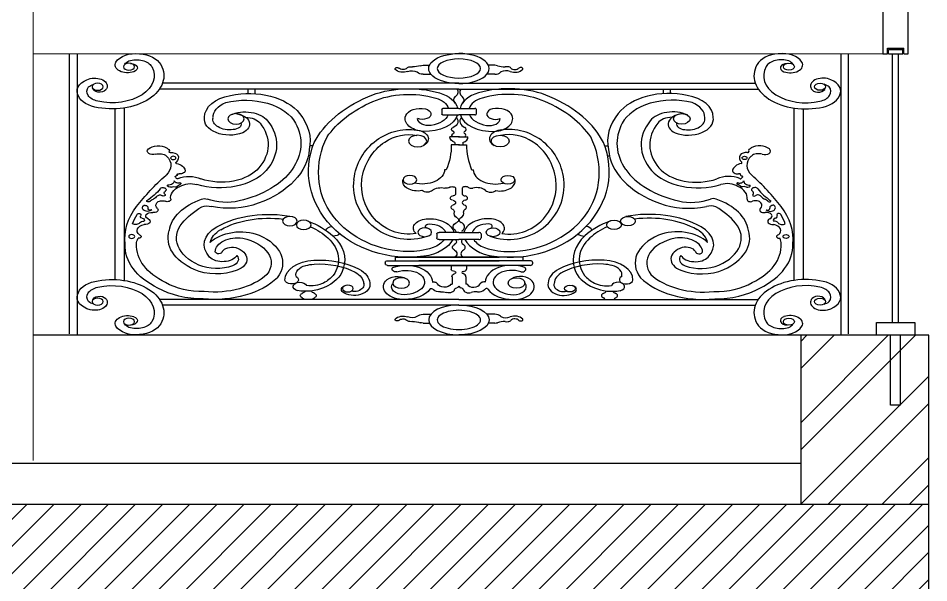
# Model space of a CAD drawing. Extents: x 185 to 567, y -69 to 170.
# Drawn here: x 266.613 to 268.393, y 126.534 to 127.638 of the extents above; entities that cross this region are included whole.
import ezdxf

# ---------------------------------------------------------------- set-up
doc = ezdxf.new("R2010")
doc.units = 0
doc.header["$LTSCALE"] = 0.25
doc.header["$MEASUREMENT"] = 0
doc.linetypes.add('HIDDEN', pattern=[9.525, 6.35, -3.175])
doc.layers.get('0').update_dxf_attribs({"linetype": 'CONTINUOUS'})
for name, color, linetype in [('A-DR', 3, 'CONTINUOUS'), ('A-ELV 2', 21, 'CONTINUOUS'), ('A-FerFroge', 156, 'CONTINUOUS'), ('A-FORGEE', 1, 'CONTINUOUS'), ('A-HAT', 1, 'CONTINUOUS'), ('A-SEC', 11, 'CONTINUOUS'), ('A-SECHAT', 8, 'CONTINUOUS'), ('A-SECLAS', 94, 'CONTINUOUS'), ('A-STRH', 2, 'CONTINUOUS'), ('A-WLSEC', 7, 'CONTINUOUS')]:
    doc.layers.add(name, color=color, linetype=linetype)

# ---------------------------------------------------------------- blocks, each defined once
blk = doc.blocks.new('slid')
at = {"linetype": 'HIDDEN', "lineweight": 0}
blk.add_line((0, -2.15, 0), (0, 0.045, 0), dxfattribs=at)
blk = doc.blocks.new('A$C50FD488D')
for p, q in [((0.209, -0.6483), (0.209, -0.1009)), ((0.2186, -0.0998), (0.2186, -0.6493)), ((1.1814, -0.0998), (1.1814, -0.6493)), ((1.191, -0.6483), (1.191, -0.1009)), ((0.6548, -0.123), (0.6628, -0.123)), ((0.7452, -0.123), (0.7372, -0.123)), ((0.6548, -0.1403), (0.6647, -0.1403)), ((0.7452, -0.1403), (0.7353, -0.1403)), ((0.7, -0.1578), (0.3264, -0.1578)), ((0.7, -0.1578), (1.0736, -0.1578)), ((0.7, -0.1694), (0.3225, -0.1694)), ((0.4338, -0.1694), (0.4338, -0.178)), ((0.4426, -0.1694), (0.4426, -0.1784)), ((0.7, -0.1694), (1.0775, -0.1694)), ((0.9574, -0.1694), (0.9574, -0.1784)), ((0.9662, -0.1694), (0.9662, -0.178)), ((0.2779, -0.2064), (0.2779, -0.5436)), ((1.1221, -0.2064), (1.1221, -0.5436)), ((0.2661, -0.2081), (0.2661, -0.5419)), ((0.6783, -0.2087), (0.6783, -0.2183)), ((0.7, -0.2072), (0.6798, -0.2072)), ((0.7, -0.2072), (0.7202, -0.2072)), ((0.7217, -0.2087), (0.7217, -0.2183)), ((1.1339, -0.2081), (1.1339, -0.5419)), ((0.6798, -0.2197), (0.7, -0.2197)), ((0.7202, -0.2197), (0.7, -0.2197)), ((0.7006, -0.2627), (0.6887, -0.2627)), ((0.6994, -0.2627), (0.7113, -0.2627)), ((0.695, -0.2742), (0.695, -0.2784)), ((0.705, -0.2742), (0.705, -0.2784)), ((0.5161, -0.2804), (0.5121, -0.2804)), ((0.7006, -0.2784), (0.6904, -0.2784)), ((0.6994, -0.2784), (0.7096, -0.2784)), ((0.8839, -0.2804), (0.8879, -0.2804)), ((0.5125, -0.2997), (0.5102, -0.2997)), ((0.8875, -0.2997), (0.8898, -0.2997)), ((0.6839, -0.3272), (0.6818, -0.3272)), ((0.7161, -0.3272), (0.7182, -0.3272)), ((0.6957, -0.3623), (0.6957, -0.3754)), ((0.7043, -0.3623), (0.7043, -0.3754)), ((0.6721, -0.4527), (0.6721, -0.4606)), ((0.7, -0.4498), (0.675, -0.4498)), ((0.7, -0.4498), (0.725, -0.4498)), ((0.7279, -0.4527), (0.7279, -0.4606)), ((0.675, -0.4635), (0.7, -0.4635)), ((0.725, -0.4635), (0.7, -0.4635)), ((0.6196, -0.4984), (0.7, -0.4984)), ((0.6196, -0.4984), (0.6196, -0.5051)), ((0.7, -0.4984), (0.6493, -0.4984)), ((0.7, -0.4984), (0.7507, -0.4984)), ((0.7804, -0.4984), (0.7, -0.4984)), ((0.7804, -0.4984), (0.7804, -0.5051)), ((0.6071, -0.508), (0.6071, -0.5113)), ((0.6101, -0.5051), (0.7, -0.5051)), ((0.6101, -0.5142), (0.7, -0.5142)), ((0.7, -0.5051), (0.6493, -0.5051)), ((0.7, -0.5142), (0.6493, -0.5142)), ((0.6904, -0.5142), (0.6904, -0.5216)), ((0.7, -0.5051), (0.7507, -0.5051)), ((0.7899, -0.5051), (0.7, -0.5051)), ((0.7, -0.5142), (0.7507, -0.5142)), ((0.7899, -0.5142), (0.7, -0.5142)), ((0.7096, -0.5142), (0.7096, -0.5216)), ((0.7929, -0.508), (0.7929, -0.5113)), ((0.6913, -0.5365), (0.6913, -0.5511)), ((0.7087, -0.5365), (0.7087, -0.5511)), ((0.6896, -0.5511), (0.6913, -0.5511)), ((0.7104, -0.5511), (0.7087, -0.5511)), ((0.7, -0.5806), (0.3225, -0.5806)), ((0.7, -0.5806), (1.0775, -0.5806)), ((0.7, -0.5922), (0.3264, -0.5922)), ((0.7, -0.5922), (1.0736, -0.5922)), ((0.6548, -0.6097), (0.6647, -0.6097)), ((0.7452, -0.6097), (0.7353, -0.6097)), ((0.6548, -0.627), (0.6628, -0.627)), ((0.7452, -0.627), (0.7372, -0.627))]:
    blk.add_line(p, q)
at = {"extrusion": (0, 0, -1)}
for centre, major_axis, ratio, start_param, end_param in [((0.2921, -0.1258), (-0.0261, 0), 0.986193, 0.359204, 1.773868), ((0.2934, -0.1324), (-0.0326, 0), 0.986193, 1.693369, 2.794993), ((0.7, -0.1293), (-0.0381, 0), 0.770201, 4.712389, 7.853982), ((0.2921, -0.1258), (0.014, 0), 0.986193, 3.500797, 4.101526), ((0.2934, -0.1324), (0.0205, 0), 0.986193, 4.240292, 5.936586), ((0.7, -0.1293), (-0.0273, 0.0003), 0.684091, 4.704331, 7.845923), ((0.2823, -0.1222), (0.0157, 0), 0.986193, 1.044957, 3.500797), ((0.2858, -0.128), (-0.00887, 0), 0.986193, 1.609909, 4.186549), ((0.2625, -0.1436), (-0.0534, 0), 0.986193, 2.793121, 3.920657), ((0.2625, -0.1436), (-0.0655, 0), 0.986193, 2.793121, 3.920657), ((0.6391, -0.1312), (-0.00547, 0), 0.986193, 0.548305, 1.353902), ((0.64, -0.1359), (0.0103, 0), 0.986193, 4.517077, 4.873859), ((0.6413, -0.1028), (0.0235, 0), 0.986193, 1.128208, 1.558447), ((0.6548, -0.1317), (0.00879, 0), 0.986193, 4.310092, 4.712389), ((0.6222, -0.13), (-0.0028, 0), 0.986193, -0.347364, 2.45784), ((0.6295, -0.1254), (-0.0114, 0), 0.986193, 4.153001, 5.767627), ((0.6295, -0.1254), (-0.00588, 0), 0.986193, 3.689898, 5.767627), ((0.6406, -0.1429), (0.00954, 0), 0.986193, 4.147409, 5.443922), ((0.645, -0.138), (-0.00206, 0.00206), 1, 1.523847, 1.779943), ((0.6548, -0.1317), (0.00879, 0), 0.986193, 1.570796, 2.558971), ((0.2448, -0.173), (0.0261, 0), 0.986193, 2.925853, 4.340517), ((0.241, -0.1635), (0.0157, 0), 0.986193, 4.340517, 6.796357), ((0.2448, -0.173), (0.014, 0), 0.986193, 3.739788, 4.340517), ((0.2447, -0.165), (0.00696, 0), 0.986193, 3.141593, 9.424778), ((0.2516, -0.1742), (0.0205, 0), 0.986193, 1.904728, 3.601022), ((0.247, -0.1668), (0.00887, 0), 0.986193, 0.513172, 3.089812), ((0.4353, -0.2481), (-0.0711, 0), 0.986193, 1.239292, 2.685863), ((0.6371, -0.2594), (0.092, 0), 0.986193, 4.113809, 5.142554), ((0.6844, -0.1751), (-0.0145, 0), 0.986193, 2.72718, 3.810715), ((0.2516, -0.1742), (0.0326, 0), 0.986193, 1.904728, 3.006352), ((0.2625, -0.1436), (-0.0534, 0), 0.986193, 3.920657, 5.048192), ((0.4243, -0.2245), (0.045, 0), 0.986193, 3.136144, 4.437415), ((0.6371, -0.2594), (0.0807, 0), 0.986193, 4.113809, 5.142554), ((0.6588, -0.2128), (-0.04, 0), 0.986193, 2.000961, 2.99964), ((0.2625, -0.1436), (-0.0655, 0), 0.986193, 3.920657, 5.048192), ((0.4308, -0.257), (-0.0667, 0), 0.986193, 1.189802, 2.81634), ((0.683, -0.3257), (-0.1734, 0), 0.986193, 0.307207, 0.972216), ((0.683, -0.3257), (0.1621, 0), 0.986193, 3.544055, 4.113809), ((0.6588, -0.2128), (-0.0287, 0), 0.986193, 2.000961, 2.94312), ((0.7044, -0.1907), (0.0109, 0), 0.986193, 2.526413, 3.810715), ((0.4243, -0.2245), (0.0343, 0), 0.986193, 3.117833, 4.149148), ((0.6513, -0.2258), (-0.0189, 0), 0.986193, 0.23755, 1.917148), ((0.419, -0.2277), (0.0104, 0), 0.986193, 3.141593, 9.424778), ((0.4306, -0.2453), (0.0316, 0), 0.986193, 4.08399, 5.814843), ((0.4148, -0.2381), (-0.0213, 0), 0.986193, 1.766722, 4.073893), ((0.3935, -0.2713), (0.119, 0), 0.986193, -0.478494, 0.140238), ((0.6541, -0.2182), (-0.0107, 0), 0.986193, 1.917148, 5.316293), ((0.6798, -0.2087), (0.00147, 0), 0.986193, 3.141593, 4.712389), ((0.411, -0.2282), (0.0318, 0), 0.986193, 1.02315, 3.250179), ((0.411, -0.2282), (0.0212, 0), 0.986193, 1.359839, 3.277918), ((0.4306, -0.2453), (0.021, 0), 0.986193, -1.540418, -0.468342), ((0.6575, -0.2273), (0.0253, 0), 0.986193, 1.662425, 3.379143), ((0.6618, -0.2272), (0.0138, 0), 0.986193, 1.325993, 3.162944), ((0.6588, -0.2128), (0.04, 0), 0.986193, 0.177072, 1.662425), ((0.6588, -0.2128), (-0.0287, 0), 0.986193, 3.389621, 4.490786), ((0.6798, -0.2183), (0.00147, 0), 0.986193, 1.570796, 3.141593), ((0.6833, -0.2323), (0.0155, 0), 0.986193, -0.501731, 0.918989), ((0.4148, -0.2381), (0.0107, 0), 0.986193, -0.207114, 1.517375), ((0.3646, -0.2783), (0.0949, 0), 0.986193, -0.468342, 0.502042), ((0.3646, -0.2783), (-0.1056, 0), 0.986193, 2.67325, 3.643635), ((0.3738, -0.2759), (-0.1269, 0), 0.986193, 2.81634, 3.559374), ((0.6372, -0.3587), (0, 0.1102), 0.634622, -1.455899, 0.198074), ((0.6441, -0.2665), (-0.0174, 0), 0.986193, 1.67343, 3.999532), ((0.6956, -0.2483), (0.00484, 0), 0.986193, 2.222604, 4.060581), ((0.691, -0.2542), (0.00273, 0), 0.986193, -0.918989, 0.918989), ((0.7013, -0.2633), (-0.0127, 0), 0.986193, -1.050198, 0.054521), ((0.6951, -0.2595), (0.00403, 0), 0.986193, 2.222604, 4.060581), ((0.6364, -0.3304), (0, 0.168), 0.749863, 2.987054, 5.054443), ((0.3143, -0.2907), (-0.0071, 0), 0.986193, 4.239124, 6.908824), ((0.3209, -0.2953), (0.0152, 0), 0.986193, 3.767232, 5.474069), ((0.2998, -0.3171), (0.0457, 0), 0.986193, -0.809116, -0.712984), ((0.5118, -0.2802), (0.1786, 0), 0.986193, -0.010351, 0.269948), ((0.3224, -0.3063), (-0.0107, 0), 0.986193, 1.097531, 2.553849), ((0.3358, -0.2921), (0.00146, 0), 0.986193, 1.387681, 3.665061), ((0.3315, -0.2897), (-0.00351, 0), 0.986193, 2.51217, 3.665061), ((0.3376, -0.3017), (-0.00841, 0), 0.986193, 1.387681, 2.785357), ((0.3821, -0.2825), (0.1293, 0), 0.986193, 0.040903, 1.04538), ((0.3036, -0.3187), (0.0334, 0), 0.986193, -0.587743, 0.619356), ((0.332, -0.3037), (-0.0144, 0), 0.986193, 2.785357, 3.792328), ((0.3445, -0.3136), (0.00147, 0), 0.986193, 1.906583, 3.426498), ((0.3456, -0.3139), (-0.00182, 0.00182), 1, 5.778964, 6.141834), ((0.3386, -0.3303), (0.0165, 0), 0.986193, -1.23501, -0.133651), ((0.3487, -0.3289), (-0.00629, 0), 0.986193, 3.007942, 4.929364), ((0.3985, -0.2966), (0.0669, 0), 0.986193, 0.502042, 2.015089), ((0.4005, -0.2989), (0.0534, 0), 0.986193, 0.481174, 2.075535), ((0.3828, -0.2799), (-0.117, 0), 0.986193, 3.559374, 4.361123), ((0.6534, -0.327), (0.0285, 0), 0.986193, 0.005829, 1.918893), ((0.6936, -0.5929), (-0.4456, 0), 0.986193, 0.456975, 0.619356), ((0.3437, -0.3407), (0.00156, 0), 0.986193, 2.393715, 4.557851), ((0.3389, -0.3451), (-0.00499, 0), 0.986193, 2.393715, 2.865382), ((0.3431, -0.3375), (0.00181, 0), 0.986193, -0.253663, 1.416259), ((0.3451, -0.3434), (-0.00147, 0), 0.986193, 4.095125, 6.006974), ((0.3466, -0.3366), (-0.00175, 0), 0.986193, -0.253663, 2.002078), ((0.36, -0.3641), (0.0243, 0), 0.986193, 4.095125, 5.362212), ((0.6382, -0.3467), (0.00867, 0), 0.986193, 3.141593, 9.424778), ((0.3327, -0.3493), (-0.0083, 0), 0.986193, 3.078791, 4.711877), ((0.3461, -0.3481), (0.00514, 0), 0.986193, 1.224743, 3.000432), ((0.3617, -0.373), (-0.0219, 0), 0.986193, 0.60362, 0.944428), ((0.3483, -0.3542), (-0.00144, 0), 0.986193, 1.218517, 4.325141), ((0.3617, -0.373), (0.0189, 0), 0.986193, 3.923198, 5.156681), ((0.6372, -0.3581), (0, 0.1052), 0.664345, 2.792693, 4.826957), ((0.6481, -0.3501), (-0.0189, 0), 0.986193, 4.424307, 6.467477), ((0.2462, -0.3282), (0.0854, 0), 0.986193, 0.444529, 0.783696), ((0.3269, -0.3661), (-0.00411, 0), 0.986193, 0.444529, 3.917405), ((0.3359, -0.3583), (0.00328, 0), 0.986193, 1.056125, 3.391753), ((0.3629, -0.3816), (-0.0264, 0), 0.986193, -0.122631, 0.984654), ((0.341, -0.3672), (-0.00708, 0), 0.986193, 1.056125, 1.960136), ((0.6777, -0.3759), (0.014, 0), 0.986193, 3.787884, 5.054616), ((0.6841, -0.3565), (-0.0067, 0), 0.986193, 3.987504, 4.964118), ((0.6917, -0.365), (-0.00484, 0), 0.986193, 0.845912, 2.529622), ((0.3066, -0.3735), (0.0138, 0), 0.986193, 0.400155, 0.940269), ((0.3231, -0.3804), (-0.00404, 0), 0.986193, 0.400155, 2.512824), ((0.3279, -0.3769), (0.00194, 0), 0.986193, -0.597423, 2.512824), ((0.3343, -0.3726), (-0.00575, 0), 0.986193, -0.597423, 0.701205), ((0.6599, -0.3629), (-0.00819, 0), 0.986193, 3.762001, 5.60071), ((0.6934, -0.3825), (0.00433, 0), 0.986193, 1.875147, 4.408038), ((0.6904, -0.3729), (-0.00589, 0), 0.986193, 3.583441, 4.408038), ((0.3085, -0.3882), (-0.00191, 0), 0.986193, 3.7565, 6.59316), ((0.3271, -0.4011), (0.0209, 0), 0.986193, 3.756501, 4.081862), ((0.3256, -0.3946), (0.00706, 0), 0.986193, 3.578144, 5.326019), ((0.3323, -0.3853), (0.00445, 0), 0.986193, -0.122631, 2.184426), ((0.4137, -0.4531), (-0.0791, 0), 0.986193, 0.094175, 1.069333), ((0.3793, -0.3901), (0.00656, 0), 0.986193, 4.127294, 5.247131), ((0.4068, -0.3443), (0.0474, 0), 0.986193, 1.219531, 2.105538), ((0.6906, -0.3915), (0.00524, 0), 0.986193, -1.266445, 1.266445), ((0.4242, -0.4623), (0.1454, 0), 0.986193, 3.070847, 3.598568), ((0.3086, -0.4016), (-0.00766, 0), 0.986193, -0.544841, 0.757911), ((0.3031, -0.4013), (-0.00496, 0), 0.986193, 1.545099, 3.312198), ((0.3302, -0.3967), (-0.0121, 0), 0.986193, -0.557759, 0.436551), ((0.4591, -0.4875), (0.1219, 0), 0.986193, 3.626248, 3.961743), ((0.3829, -0.4142), (-0.0164, 0), 0.986193, 1.131987, 1.889406), ((0.4107, -0.3311), (-0.0723, 0), 0.986193, 4.186973, 5.030999), ((0.6963, -0.4005), (-0.00587, 0), 0.986193, -0.780965, 0.780965), ((0.2968, -0.4152), (-0.00258, 0), 0.986193, 0.190764, 3.677531), ((0.3074, -0.4023), (-0.00629, 0), 0.986193, 3.685922, 5.738345), ((0.3122, -0.4176), (0.00705, 0), 0.986193, 2.192956, 4.9735), ((0.3112, -0.4027), (0.00326, 0), 0.986193, 1.079241, 3.312198), ((0.3154, -0.4058), (-0.00536, 0), 0.986193, 2.583833, 4.9735), ((0.46, -0.5116), (-0.0986, 0), 0.986193, 0.847252, 1.876614), ((0.6868, -0.4098), (0.00756, 0), 0.986193, -0.780965, -0.059676), ((0.706, -0.4126), (0.0121, 0), 0.986193, 2.301082, 3.417667), ((0.4249, -0.4637), (-0.1398, 0), 0.986193, 0.223137, 0.363351), ((0.3022, -0.4183), (-0.00375, 0), 0.986193, -1.206139, 0.535939), ((0.2993, -0.4259), (-0.00441, 0), 0.986193, 1.935454, 3.61259), ((0.3044, -0.4283), (-0.00631, 0), 0.986193, 2.192956, 4.91313), ((0.46, -0.5116), (-0.091, 0), 0.986193, 0.847252, 1.775558), ((0.4869, -0.4275), (0.00925, 0), 0.986193, 3.141593, 9.424778), ((0.6613, -0.4415), (-0.0187, 0), 0.986193, -0.611101, 1.440214), ((0.6629, -0.4536), (0.031, 0), 0.986193, 4.581806, 6.159658), ((0.6942, -0.4256), (0.0055, 0), 0.986193, -0.84051, 0.965496), ((0.2922, -0.4288), (-0.00571, 0), 0.986193, 3.508652, 5.408534), ((0.3069, -0.4463), (0.0127, 0), 0.986193, 2.444401, 4.409658), ((0.3022, -0.4326), (-0.00495, 0), 0.986193, 0.367059, 1.782679), ((0.4093, -0.4607), (0.0653, 0), 0.986193, 2.176291, 3.613177), ((0.5044, -0.435), (0.00925, 0), 0.986193, 3.141593, 9.424778), ((0.46, -0.5116), (0.0986, 0), 0.986193, -1.051426, -0.604473), ((0.6625, -0.4377), (0.00464, 0), 0.986193, 1.87872, 4.710272), ((0.6628, -0.4536), (0.0208, 0), 0.986193, 4.699759, 6.096997), ((0.7035, -0.4388), (-0.0108, 0), 0.986193, -0.769176, 0.965496), ((0.4093, -0.4607), (0.0759, 0), 0.986193, 2.176291, 3.342001), ((0.4259, -0.4735), (-0.0471, 0), 0.986193, -0.551208, 0.847252), ((0.4259, -0.4735), (0.0395, 0), 0.986193, 3.247905, 3.988844), ((0.4246, -0.4926), (-0.0447, 0), 0.986193, 0.555033, 2.128552), ((0.46, -0.5116), (0.091, 0), 0.986193, -0.95037, -0.604473), ((0.5419, -0.4474), (-0.00969, 0), 0.986193, 0.203134, 1.344916), ((0.6938, -0.4481), (0.00262, 0), 0.986193, -0.769176, 0.769176), ((0.2876, -0.4578), (0.0038, 0), 0.986193, 3.141593, 9.424778), ((0.2959, -0.4577), (0.00362, 0), 0.986193, -1.200664, 1.691177), ((0.4208, -0.4878), (-0.0279, 0), 0.986193, 0.006108, 1.81447), ((0.4116, -0.5096), (0.0662, 0), 0.986193, -0.984044, 0.45567), ((0.4724, -0.5031), (0.0836, 0), 0.986193, -0.604473, 0.213243), ((0.5419, -0.4474), (0.00969, 0), 0.986193, 0.579329, 1.596479), ((0.675, -0.4527), (0.00294, 0), 0.986193, 3.141593, 4.712389), ((0.3217, -0.4709), (0.028, 0), 0.986193, 3.087824, 3.501086), ((0.4116, -0.5096), (-0.0517, 0), 0.986193, 1.883649, 3.597263), ((0.4724, -0.5031), (-0.0759, 0), 0.986193, 2.537119, 3.56788), ((0.6447, -0.4482), (0.0501, 0), 0.986193, 0.31332, 1.348449), ((0.6504, -0.4512), (0.0333, 0), 0.986193, 0.38402, 1.030313), ((0.675, -0.4606), (-0.00294, 0), 0.986193, 4.712389, 6.283185), ((0.689, -0.4676), (0.0079, 0), 0.986193, -0.546224, 0.81588), ((0.3853, -0.4756), (0.1062, 0), 0.986193, 2.22596, 3.172079), ((0.3854, -0.4756), (0.0917, 0), 0.986193, 2.216856, 3.176603), ((0.4143, -0.4918), (0.0135, 0), 0.986193, 3.494217, 5.041103), ((0.4067, -0.5019), (-0.026, 0), 0.986193, 2.049556, 4.160152), ((0.6997, -0.4788), (-0.00775, 0), 0.986193, -0.81588, 0.81588), ((0.3972, -0.4873), (0.00434, 0), 0.986193, -0.037495, 3.068222), ((0.6877, -0.4914), (0.00973, 0), 0.986193, -0.81588, 0.81588), ((0.4021, -0.4879), (-0.0193, 0), 0.986193, 3.502327, 5.731977), ((0.4067, -0.5019), (0.0153, 0), 0.986193, -0.500246, 1.018559), ((0.5195, -0.5424), (-0.0388, 0), 0.986193, -0.010266, 1.508225), ((0.5243, -0.5808), (-0.0781, 0), 0.986193, 1.477321, 2.262749), ((0.3943, -0.4821), (0.0389, 0), 0.986193, 1.018559, 2.176291), ((0.5144, -0.5326), (-0.02, 0), 0.986193, -0.153938, 1.183318), ((0.5198, -0.5432), (-0.0319, 0), 0.986193, 1.15152, 1.500262), ((0.5243, -0.5808), (-0.0704, 0), 0.986193, 1.477321, 2.262749), ((0.6101, -0.508), (0.00294, 0), 0.986193, 3.141593, 4.712389), ((0.6101, -0.5113), (-0.00294, 0), 0.986193, 4.712389, 6.283185), ((0.6335, -0.5468), (0.0332, 0), 0.986193, 4.187766, 6.285251), ((0.3943, -0.4821), (0.0496, 0), 0.986193, 1.018559, 2.176291), ((0.4992, -0.5119), (-0.0556, 0), 0.986193, 3.300043, 4.143488), ((0.5501, -0.55), (0.0298, 0), 0.986193, -0.875887, -0.023874), ((0.5501, -0.55), (-0.0375, 0), 0.986193, 2.265705, 3.10214), ((0.6209, -0.5218), (-0.00525, 0), 0.986193, 4.527174, 6.98995), ((0.6335, -0.5468), (-0.0233, 0), 0.986193, 1.046173, 3.586786), ((0.695, -0.5214), (0.00463, 0), 0.986193, 1.620238, 3.108149), ((0.6938, -0.528), (-0.00233, 0), 0.986193, 2.029181, 4.254004), ((0.2625, -0.6064), (0.0655, 0), 0.986193, 4.376586, 5.504121), ((0.3915, -0.4868), (0.0953, 0), 0.986193, 0.581027, 1.717764), ((0.3915, -0.4865), (-0.081, 0), 0.986193, 3.748469, 4.870759), ((0.4892, -0.5422), (-0.00856, 0), 0.986193, 2.258777, 6.210372), ((0.4992, -0.5119), (-0.0479, 0), 0.986193, 3.629804, 4.033873), ((0.6223, -0.5518), (-0.0163, 0), 0.986193, 0.44789, 2.354725), ((0.6976, -0.5357), (-0.00637, 0), 0.986193, -0.119702, 1.112412), ((0.2516, -0.5758), (-0.0326, 0), 0.986193, 0.13524, 1.236864), ((0.2625, -0.6064), (0.0534, 0), 0.986193, 4.376586, 5.504121), ((0.3775, -0.4944), (-0.072, 0), 0.986193, 4.695569, 5.430246), ((0.4995, -0.5557), (-0.00856, 0), 0.986193, -1.220497, 2.8792), ((0.5138, -0.5305), (-0.0241, 0), 0.986193, 4.01445, 4.96415), ((0.566, -0.5518), (-0.0143, 0), 0.986193, 2.957403, 4.232351), ((0.566, -0.5518), (0.0219, 0), 0.986193, -0.154706, 1.090758), ((0.6303, -0.5559), (0.0253, 0), 0.986193, 1.521268, 3.60072), ((0.6309, -0.5559), (0.0159, 0), 0.986193, 1.544729, 3.589483), ((0.6682, -0.5516), (-0.00509, 0), 0.986193, 1.277223, 2.908786), ((0.6815, -0.5485), (0.00856, 0), 0.986193, 0.31267, 2.908786), ((0.2516, -0.5758), (0.0205, 0), 0.986193, 2.682163, 4.378457), ((0.2625, -0.6064), (-0.0655, 0), 0.986193, 2.362528, 3.490064), ((0.3775, -0.4944), (-0.0865, 0), 0.986193, 4.712389, 5.430246), ((0.5067, -0.5257), (0.0397, 0), 0.986193, 0.971295, 1.828835), ((0.5604, -0.5612), (0.00859, 0), 0.986193, 2.449744, 4.261139), ((0.56, -0.5594), (0.00684, 0), 0.986193, 3.141593, 9.424778), ((0.6306, -0.5454), (-0.0265, 0), 0.986193, 3.586786, 4.686322), ((0.6319, -0.5465), (0.0348, 0), 0.986193, 0.432203, 1.57951), ((0.6335, -0.5468), (0.0233, 0.0233), 1, 1.165751, 1.225211), ((0.6629, -0.5649), (0.00605, 0), 0.986193, -1.339211, -0.50515), ((0.675, -0.5583), (0.00781, 0), 0.986193, 1.353928, 2.636442), ((0.6873, -0.5607), (-0.00726, 0), 0.986193, 3.205723, 5.116798), ((0.6979, -0.5614), (0.00336, 0), 0.986193, 3.205723, 4.562542), ((0.6971, -0.5559), (-0.00221, 0), 0.986193, 3.148587, 4.562542), ((0.7005, -0.5558), (0.000869, 0.000869), 1, 3.843332, 5.068991), ((0.2448, -0.577), (-0.0261, 0), 0.986193, -1.198924, 0.21574), ((0.247, -0.5832), (-0.00887, 0), 0.986193, 0.05178, 2.628421), ((0.2625, -0.6064), (0.0534, 0), 0.986193, -0.779064, 0.348471), ((0.5049, -0.5732), (0.00492, 0), 0.986193, 2.129858, 4.153328), ((0.4978, -0.5619), (0.0086, 0), 0.986193, 0.273969, 1.011735), ((0.5225, -0.5619), (-0.0086, 0), 0.986193, -1.011735, -0.273969), ((0.5153, -0.5732), (-0.00492, 0), 0.986193, 2.129858, 4.153328), ((0.5677, -0.5552), (-0.0181, 0), 0.986193, 4.232351, 5.591336), ((0.5677, -0.5552), (0.0104, 0), 0.986193, 1.090758, 1.92466), ((0.6789, -0.5753), (0.00989, 0), 0.986193, 4.495521, 5.311814), ((0.2448, -0.577), (-0.014, 0), 0.986193, -1.198924, -0.598195), ((0.241, -0.5865), (-0.0157, 0), 0.986193, 2.628421, 5.084261), ((0.2447, -0.585), (0.00696, 0), 0.986193, 3.141593, 9.424778), ((0.5001, -0.5809), (-0.00425, 0), 0.986193, 2.129858, 3.088852), ((0.5201, -0.5809), (-0.00425, 0), 0.986193, 0.05274, 1.011735), ((0.7, -0.6207), (-0.0381, 0), 0.770201, 7.853982, 10.995574), ((0.7, -0.6207), (-0.0273, 0.0003), 0.684091, 1.562738, 4.704331), ((0.2823, -0.6278), (-0.0157, 0), 0.986193, -0.359204, 2.096636), ((0.284, -0.6242), (0.00696, 0), 0.986193, 3.141593, 9.424778), ((0.2858, -0.622), (0.00887, 0), 0.986193, -1.044957, 1.531684), ((0.6222, -0.62), (0.0028, 0), 0.986193, 0.683753, 3.488957), ((0.6295, -0.6246), (0.0114, 0), 0.986193, 3.657151, 5.271777), ((0.6295, -0.6246), (0.00588, 0), 0.986193, 3.657151, 5.73488), ((0.6406, -0.6071), (0.00954, 0), 0.986193, 0.839263, 2.135776), ((0.645, -0.612), (0.00206, 0.00206), 1, 1.36165, 1.617745), ((0.6548, -0.6183), (-0.00879, 0), 0.986193, 0.582622, 1.570796), ((0.2921, -0.6242), (-0.014, 0), 0.986193, -0.959933, -0.359204), ((0.2934, -0.6176), (-0.0205, 0), 0.986193, 3.488192, 5.184486), ((0.2934, -0.6176), (0.0326, 0), 0.986193, 0.3466, 1.448224), ((0.6391, -0.6188), (0.00547, 0), 0.986193, 1.78769, 2.593288), ((0.64, -0.6141), (0.0103, 0), 0.986193, 1.409326, 1.766108), ((0.6413, -0.6472), (0.0235, 0), 0.986193, -1.558447, -1.128208), ((0.6548, -0.6183), (0.00879, 0), 0.986193, 1.570796, 1.973093), ((0.2921, -0.6242), (0.0261, 0), 0.986193, 1.367724, 2.782388)]:
    blk.add_ellipse(centre, major_axis=major_axis, ratio=ratio, start_param=start_param, end_param=end_param, dxfattribs=at)
for centre, major_axis, ratio, start_param, end_param in [((0.7, -0.1293), (0.0381, 0), 0.770201, 4.712389, 7.853982), ((1.1066, -0.1324), (0.0326, 0), 0.986193, 1.693369, 2.794993), ((1.1079, -0.1258), (0.0261, 0), 0.986193, 0.359204, 1.773868), ((0.7, -0.1293), (0.0273, 0.0003), 0.684091, 4.704331, 7.845923), ((1.1066, -0.1324), (-0.0205, 0), 0.986193, 4.240292, 5.936586), ((1.1079, -0.1258), (-0.014, 0), 0.986193, 3.500797, 4.101526), ((0.7452, -0.1317), (-0.00879, 0), 0.986193, 4.310092, 4.712389), ((0.7587, -0.1028), (-0.0235, 0), 0.986193, 1.128208, 1.558447), ((0.76, -0.1359), (-0.0103, 0), 0.986193, 4.517077, 4.873859), ((0.7609, -0.1312), (0.00547, 0), 0.986193, 0.548305, 1.353902), ((1.1375, -0.1436), (0.0655, 0), 0.986193, 2.793121, 3.920657), ((1.1375, -0.1436), (0.0534, 0), 0.986193, 2.793121, 3.920657), ((1.1142, -0.128), (0.00887, 0), 0.986193, 1.609909, 4.186549), ((1.1177, -0.1222), (-0.0157, 0), 0.986193, 1.044957, 3.500797), ((0.7452, -0.1317), (-0.00879, 0), 0.986193, 1.570796, 2.558971), ((0.755, -0.138), (0.00206, 0.00206), 1, 1.523847, 1.779943), ((0.7594, -0.1429), (-0.00954, 0), 0.986193, 4.147409, 5.443922), ((0.7705, -0.1254), (0.0114, 0), 0.986193, 4.153001, 5.767627), ((0.7705, -0.1254), (0.00588, 0), 0.986193, 3.689898, 5.767627), ((0.7778, -0.13), (0.0028, 0), 0.986193, -0.347364, 2.45784), ((1.159, -0.1635), (-0.0157, 0), 0.986193, 4.340517, 6.796357), ((1.1552, -0.173), (-0.0261, 0), 0.986193, 2.925853, 4.340517), ((1.1553, -0.165), (-0.00696, 0), 0.986193, 3.141593, 9.424778), ((1.1552, -0.173), (-0.014, 0), 0.986193, 3.739788, 4.340517), ((0.7156, -0.1751), (0.0145, 0), 0.986193, 2.72718, 3.810715), ((0.7629, -0.2594), (-0.092, 0), 0.986193, 4.113809, 5.142554), ((0.9647, -0.2481), (0.0711, 0), 0.986193, 1.239292, 2.685863), ((1.153, -0.1668), (-0.00887, 0), 0.986193, 0.513172, 3.089812), ((1.1484, -0.1742), (-0.0205, 0), 0.986193, 1.904728, 3.601022), ((0.7412, -0.2128), (0.04, 0), 0.986193, 2.000961, 2.99964), ((0.7629, -0.2594), (-0.0807, 0), 0.986193, 4.113809, 5.142554), ((0.9757, -0.2245), (-0.045, 0), 0.986193, 3.136144, 4.437415), ((1.1375, -0.1436), (0.0534, 0), 0.986193, 3.920657, 5.048192), ((1.1484, -0.1742), (-0.0326, 0), 0.986193, 1.904728, 3.006352), ((0.6956, -0.1907), (-0.0109, 0), 0.986193, 2.526413, 3.810715), ((0.7412, -0.2128), (0.0287, 0), 0.986193, 2.000961, 2.94312), ((0.717, -0.3257), (-0.1621, 0), 0.986193, 3.544055, 4.113809), ((0.717, -0.3257), (0.1734, 0), 0.986193, 0.307207, 0.972216), ((0.9692, -0.257), (0.0667, 0), 0.986193, 1.189802, 2.81634), ((1.1375, -0.1436), (0.0655, 0), 0.986193, 3.920657, 5.048192), ((0.7487, -0.2258), (0.0189, 0), 0.986193, 0.23755, 1.917148), ((0.9757, -0.2245), (-0.0343, 0), 0.986193, 3.117833, 4.149148), ((0.7202, -0.2087), (-0.00147, 0), 0.986193, 3.141593, 4.712389), ((0.7459, -0.2182), (0.0107, 0), 0.986193, 1.917148, 5.316293), ((1.0065, -0.2713), (-0.119, 0), 0.986193, -0.478494, 0.140238), ((0.9694, -0.2453), (-0.0316, 0), 0.986193, 4.08399, 5.814843), ((0.9852, -0.2381), (0.0213, 0), 0.986193, 1.766722, 4.073893), ((0.981, -0.2277), (-0.0104, 0), 0.986193, 3.141593, 9.424778), ((0.7167, -0.2323), (-0.0155, 0), 0.986193, -0.501731, 0.918989), ((0.7412, -0.2128), (-0.04, 0), 0.986193, 0.177072, 1.662425), ((0.7412, -0.2128), (0.0287, 0), 0.986193, 3.389621, 4.490786), ((0.7202, -0.2183), (-0.00147, 0), 0.986193, 1.570796, 3.141593), ((0.7382, -0.2272), (-0.0138, 0), 0.986193, 1.325993, 3.162944), ((0.7425, -0.2273), (-0.0253, 0), 0.986193, 1.662425, 3.379143), ((0.9694, -0.2453), (-0.021, 0), 0.986193, -1.540418, -0.468342), ((0.989, -0.2282), (-0.0318, 0), 0.986193, 1.02315, 3.250179), ((0.989, -0.2282), (-0.0212, 0), 0.986193, 1.359839, 3.277918), ((1.0262, -0.2759), (0.1269, 0), 0.986193, 2.81634, 3.559374), ((1.0354, -0.2783), (0.1056, 0), 0.986193, 2.67325, 3.643635), ((1.0354, -0.2783), (-0.0949, 0), 0.986193, -0.468342, 0.502042), ((0.9852, -0.2381), (-0.0107, 0), 0.986193, -0.207114, 1.517375), ((0.709, -0.2542), (-0.00273, 0), 0.986193, -0.918989, 0.918989), ((0.7044, -0.2483), (-0.00484, 0), 0.986193, 2.222604, 4.060581), ((0.7559, -0.2665), (0.0174, 0), 0.986193, 1.67343, 3.999532), ((0.7628, -0.3587), (0, 0.1102), 0.634622, -1.455899, 0.198074), ((0.6987, -0.2633), (0.0127, 0), 0.986193, -1.050198, 0.054521), ((0.7049, -0.2595), (-0.00403, 0), 0.986193, 2.222604, 4.060581), ((0.7636, -0.3304), (0, 0.168), 0.749863, 2.987054, 5.054443), ((0.8882, -0.2802), (-0.1786, 0), 0.986193, -0.010351, 0.269948), ((1.1002, -0.3171), (-0.0457, 0), 0.986193, -0.809116, -0.712984), ((1.0791, -0.2953), (-0.0152, 0), 0.986193, 3.767232, 5.474069), ((1.0857, -0.2907), (0.0071, 0), 0.986193, 4.239124, 6.908824), ((1.0179, -0.2825), (-0.1293, 0), 0.986193, 0.040903, 1.04538), ((1.0624, -0.3017), (0.00841, 0), 0.986193, 1.387681, 2.785357), ((1.0642, -0.2921), (-0.00146, 0), 0.986193, 1.387681, 3.665061), ((1.0685, -0.2897), (0.00351, 0), 0.986193, 2.51217, 3.665061), ((1.0776, -0.3063), (0.0107, 0), 0.986193, 1.097531, 2.553849), ((1.068, -0.3037), (0.0144, 0), 0.986193, 2.785357, 3.792328), ((1.0964, -0.3187), (-0.0334, 0), 0.986193, -0.587743, 0.619356), ((1.0614, -0.3303), (-0.0165, 0), 0.986193, -1.23501, -0.133651), ((1.0555, -0.3136), (-0.00147, 0), 0.986193, 1.906583, 3.426498), ((1.0544, -0.3139), (0.00182, 0.00182), 1, 5.778964, 6.141834), ((0.7466, -0.327), (-0.0285, 0), 0.986193, 0.005829, 1.918893), ((1.0172, -0.2799), (0.117, 0), 0.986193, 3.559374, 4.361123), ((1.0015, -0.2966), (-0.0669, 0), 0.986193, 0.502042, 2.015089), ((0.9995, -0.2989), (-0.0534, 0), 0.986193, 0.481174, 2.075535), ((1.0513, -0.3289), (0.00629, 0), 0.986193, 3.007942, 4.929364), ((0.7618, -0.3467), (-0.00867, 0), 0.986193, 3.141593, 9.424778), ((1.04, -0.3641), (-0.0243, 0), 0.986193, 4.095125, 5.362212), ((1.0534, -0.3366), (0.00175, 0), 0.986193, -0.253663, 2.002078), ((1.0549, -0.3434), (0.00147, 0), 0.986193, 4.095125, 6.006974), ((1.0569, -0.3375), (-0.00181, 0), 0.986193, -0.253663, 1.416259), ((1.0611, -0.3451), (0.00499, 0), 0.986193, 2.393715, 2.865382), ((1.0563, -0.3407), (-0.00156, 0), 0.986193, 2.393715, 4.557851), ((0.7064, -0.5929), (0.4456, 0), 0.986193, 0.456975, 0.619356), ((0.7628, -0.3581), (0, 0.1052), 0.664345, 2.792693, 4.826957), ((0.7519, -0.3501), (0.0189, 0), 0.986193, 4.424307, 6.467477), ((1.0383, -0.373), (-0.0189, 0), 0.986193, 3.923198, 5.156681), ((1.0517, -0.3542), (0.00144, 0), 0.986193, 1.218517, 4.325141), ((1.0383, -0.373), (0.0219, 0), 0.986193, 0.60362, 0.944428), ((1.0539, -0.3481), (-0.00514, 0), 0.986193, 1.224743, 3.000432), ((1.0673, -0.3493), (0.0083, 0), 0.986193, 3.078791, 4.711877), ((0.7083, -0.365), (0.00484, 0), 0.986193, 0.845912, 2.529622), ((0.7159, -0.3565), (0.0067, 0), 0.986193, 3.987504, 4.964118), ((0.7223, -0.3759), (-0.014, 0), 0.986193, 3.787884, 5.054616), ((1.0371, -0.3816), (0.0264, 0), 0.986193, -0.122631, 0.984654), ((1.059, -0.3672), (0.00708, 0), 0.986193, 1.056125, 1.960136), ((1.0641, -0.3583), (-0.00328, 0), 0.986193, 1.056125, 3.391753), ((1.0731, -0.3661), (0.00411, 0), 0.986193, 0.444529, 3.917405), ((1.1538, -0.3282), (-0.0854, 0), 0.986193, 0.444529, 0.783696), ((0.7096, -0.3729), (0.00589, 0), 0.986193, 3.583441, 4.408038), ((0.7066, -0.3825), (-0.00433, 0), 0.986193, 1.875147, 4.408038), ((0.7401, -0.3629), (0.00819, 0), 0.986193, 3.762001, 5.60071), ((1.0721, -0.3769), (-0.00194, 0), 0.986193, -0.597423, 2.512824), ((1.0657, -0.3726), (0.00575, 0), 0.986193, -0.597423, 0.701205), ((1.0769, -0.3804), (0.00404, 0), 0.986193, 0.400155, 2.512824), ((1.0934, -0.3735), (-0.0138, 0), 0.986193, 0.400155, 0.940269), ((0.7094, -0.3915), (-0.00524, 0), 0.986193, -1.266445, 1.266445), ((0.9932, -0.3443), (-0.0474, 0), 0.986193, 1.219531, 2.105538), ((1.0207, -0.3901), (-0.00656, 0), 0.986193, 4.127294, 5.247131), ((0.9863, -0.4531), (0.0791, 0), 0.986193, 0.094175, 1.069333), ((1.0677, -0.3853), (-0.00445, 0), 0.986193, -0.122631, 2.184426), ((1.0744, -0.3946), (-0.00706, 0), 0.986193, 3.578144, 5.326019), ((1.0729, -0.4011), (-0.0209, 0), 0.986193, 3.756501, 4.081862), ((1.0915, -0.3882), (0.00191, 0), 0.986193, 3.7565, 6.59316), ((0.7037, -0.4005), (0.00587, 0), 0.986193, -0.780965, 0.780965), ((0.9893, -0.3311), (0.0723, 0), 0.986193, 4.186973, 5.030999), ((1.0171, -0.4142), (0.0164, 0), 0.986193, 1.131987, 1.889406), ((0.9409, -0.4875), (-0.1219, 0), 0.986193, 3.626248, 3.961743), ((1.0698, -0.3967), (0.0121, 0), 0.986193, -0.557759, 0.436551), ((1.0969, -0.4013), (0.00496, 0), 0.986193, 1.545099, 3.312198), ((1.0914, -0.4016), (0.00766, 0), 0.986193, -0.544841, 0.757911), ((0.9758, -0.4623), (-0.1454, 0), 0.986193, 3.070847, 3.598568), ((0.694, -0.4126), (-0.0121, 0), 0.986193, 2.301082, 3.417667), ((0.7132, -0.4098), (-0.00756, 0), 0.986193, -0.780965, -0.059676), ((0.94, -0.5116), (0.0986, 0), 0.986193, 0.847252, 1.876614), ((1.0846, -0.4058), (0.00536, 0), 0.986193, 2.583833, 4.9735), ((1.0878, -0.4176), (-0.00705, 0), 0.986193, 2.192956, 4.9735), ((1.0888, -0.4027), (-0.00326, 0), 0.986193, 1.079241, 3.312198), ((1.0926, -0.4023), (0.00629, 0), 0.986193, 3.685922, 5.738345), ((1.1032, -0.4152), (0.00258, 0), 0.986193, 0.190764, 3.677531), ((0.7058, -0.4256), (-0.0055, 0), 0.986193, -0.84051, 0.965496), ((0.7371, -0.4536), (-0.031, 0), 0.986193, 4.581806, 6.159658), ((0.7387, -0.4415), (0.0187, 0), 0.986193, -0.611101, 1.440214), ((0.9131, -0.4275), (-0.00925, 0), 0.986193, 3.141593, 9.424778), ((0.94, -0.5116), (0.091, 0), 0.986193, 0.847252, 1.775558), ((1.0956, -0.4283), (0.00631, 0), 0.986193, 2.192956, 4.91313), ((1.1007, -0.4259), (0.00441, 0), 0.986193, 1.935454, 3.61259), ((1.0978, -0.4183), (0.00375, 0), 0.986193, -1.206139, 0.535939), ((0.9751, -0.4637), (0.1398, 0), 0.986193, 0.223137, 0.363351), ((0.6965, -0.4388), (0.0108, 0), 0.986193, -0.769176, 0.965496), ((0.7372, -0.4536), (-0.0208, 0), 0.986193, 4.699759, 6.096997), ((0.7375, -0.4377), (-0.00464, 0), 0.986193, 1.87872, 4.710272), ((0.94, -0.5116), (-0.0986, 0), 0.986193, -1.051426, -0.604473), ((0.8956, -0.435), (-0.00925, 0), 0.986193, 3.141593, 9.424778), ((0.9907, -0.4607), (-0.0653, 0), 0.986193, 2.176291, 3.613177), ((1.0978, -0.4326), (0.00495, 0), 0.986193, 0.367059, 1.782679), ((1.0931, -0.4463), (-0.0127, 0), 0.986193, 2.444401, 4.409658), ((1.1078, -0.4288), (0.00571, 0), 0.986193, 3.508652, 5.408534), ((0.7062, -0.4481), (-0.00262, 0), 0.986193, -0.769176, 0.769176), ((0.8581, -0.4474), (0.00969, 0), 0.986193, 0.203134, 1.344916), ((0.94, -0.5116), (-0.091, 0), 0.986193, -0.95037, -0.604473), ((0.9754, -0.4926), (0.0447, 0), 0.986193, 0.555033, 2.128552), ((0.9741, -0.4735), (-0.0395, 0), 0.986193, 3.247905, 3.988844), ((0.9741, -0.4735), (0.0471, 0), 0.986193, -0.551208, 0.847252), ((0.9907, -0.4607), (-0.0759, 0), 0.986193, 2.176291, 3.342001), ((0.725, -0.4527), (-0.00294, 0), 0.986193, 3.141593, 4.712389), ((0.9276, -0.5031), (-0.0836, 0), 0.986193, -0.604473, 0.213243), ((0.8581, -0.4474), (-0.00969, 0), 0.986193, 0.579329, 1.596479), ((0.9884, -0.5096), (-0.0662, 0), 0.986193, -0.984044, 0.45567), ((0.9792, -0.4878), (0.0279, 0), 0.986193, 0.006108, 1.81447), ((1.1041, -0.4577), (-0.00362, 0), 0.986193, -1.200664, 1.691177), ((1.1124, -0.4578), (-0.0038, 0), 0.986193, 3.141593, 9.424778), ((0.711, -0.4676), (-0.0079, 0), 0.986193, -0.546224, 0.81588), ((0.7553, -0.4482), (-0.0501, 0), 0.986193, 0.31332, 1.348449), ((0.7496, -0.4512), (-0.0333, 0), 0.986193, 0.38402, 1.030313), ((0.725, -0.4606), (0.00294, 0), 0.986193, 4.712389, 6.283185), ((0.9276, -0.5031), (0.0759, 0), 0.986193, 2.537119, 3.56788), ((0.9884, -0.5096), (0.0517, 0), 0.986193, 1.883649, 3.597263), ((1.0783, -0.4709), (-0.028, 0), 0.986193, 3.087824, 3.501086), ((0.7003, -0.4788), (0.00775, 0), 0.986193, -0.81588, 0.81588), ((0.9933, -0.5019), (0.026, 0), 0.986193, 2.049556, 4.160152), ((0.9857, -0.4918), (-0.0135, 0), 0.986193, 3.494217, 5.041103), ((1.0146, -0.4756), (-0.0917, 0), 0.986193, 2.216856, 3.176603), ((1.0147, -0.4756), (-0.1062, 0), 0.986193, 2.22596, 3.172079), ((0.7123, -0.4914), (-0.00973, 0), 0.986193, -0.81588, 0.81588), ((1.0028, -0.4873), (-0.00434, 0), 0.986193, -0.037495, 3.068222), ((0.8757, -0.5808), (0.0781, 0), 0.986193, 1.477321, 2.262749), ((0.8805, -0.5424), (0.0388, 0), 0.986193, -0.010266, 1.508225), ((0.9933, -0.5019), (-0.0153, 0), 0.986193, -0.500246, 1.018559), ((0.9979, -0.4879), (0.0193, 0), 0.986193, 3.502327, 5.731977), ((0.7665, -0.5468), (-0.0332, 0), 0.986193, 4.187766, 6.285251), ((0.7899, -0.508), (-0.00294, 0), 0.986193, 3.141593, 4.712389), ((0.7899, -0.5113), (0.00294, 0), 0.986193, 4.712389, 6.283185), ((0.8757, -0.5808), (0.0704, 0), 0.986193, 1.477321, 2.262749), ((0.8802, -0.5432), (0.0319, 0), 0.986193, 1.15152, 1.500262), ((0.8856, -0.5326), (0.02, 0), 0.986193, -0.153938, 1.183318), ((1.0057, -0.4821), (-0.0389, 0), 0.986193, 1.018559, 2.176291), ((0.7062, -0.528), (0.00233, 0), 0.986193, 2.029181, 4.254004), ((0.705, -0.5214), (-0.00463, 0), 0.986193, 1.620238, 3.108149), ((0.7665, -0.5468), (0.0233, 0), 0.986193, 1.046173, 3.586786), ((0.7791, -0.5218), (0.00525, 0), 0.986193, 4.527174, 6.98995), ((0.8499, -0.55), (0.0375, 0), 0.986193, 2.265705, 3.10214), ((0.8499, -0.55), (-0.0298, 0), 0.986193, -0.875887, -0.023874), ((0.9008, -0.5119), (0.0556, 0), 0.986193, 3.300043, 4.143488), ((1.0057, -0.4821), (-0.0496, 0), 0.986193, 1.018559, 2.176291), ((0.7024, -0.5357), (0.00637, 0), 0.986193, -0.119702, 1.112412), ((0.7777, -0.5518), (0.0163, 0), 0.986193, 0.44789, 2.354725), ((0.9008, -0.5119), (0.0479, 0), 0.986193, 3.629804, 4.033873), ((0.9108, -0.5422), (0.00856, 0), 0.986193, 2.258777, 6.210372), ((1.0085, -0.4868), (-0.0953, 0), 0.986193, 0.581027, 1.717764), ((1.0085, -0.4865), (0.081, 0), 0.986193, 3.748469, 4.870759), ((1.1375, -0.6064), (-0.0655, 0), 0.986193, 4.376586, 5.504121), ((0.7185, -0.5485), (-0.00856, 0), 0.986193, 0.31267, 2.908786), ((0.7318, -0.5516), (0.00509, 0), 0.986193, 1.277223, 2.908786), ((0.7697, -0.5559), (-0.0253, 0), 0.986193, 1.521268, 3.60072), ((0.7691, -0.5559), (-0.0159, 0), 0.986193, 1.544729, 3.589483), ((0.834, -0.5518), (-0.0219, 0), 0.986193, -0.154706, 1.090758), ((0.834, -0.5518), (0.0143, 0), 0.986193, 2.957403, 4.232351), ((0.8862, -0.5305), (0.0241, 0), 0.986193, 4.01445, 4.96415), ((0.9005, -0.5557), (0.00856, 0), 0.986193, -1.220497, 2.8792), ((1.0225, -0.4944), (0.072, 0), 0.986193, 4.695569, 5.430246), ((1.1375, -0.6064), (-0.0534, 0), 0.986193, 4.376586, 5.504121), ((1.1484, -0.5758), (0.0326, 0), 0.986193, 0.13524, 1.236864), ((0.6995, -0.5558), (-0.000869, 0.000869), 1, 3.843332, 5.068991), ((0.7029, -0.5559), (0.00221, 0), 0.986193, 3.148587, 4.562542), ((0.7021, -0.5614), (-0.00336, 0), 0.986193, 3.205723, 4.562542), ((0.7127, -0.5607), (0.00726, 0), 0.986193, 3.205723, 5.116798), ((0.725, -0.5583), (-0.00781, 0), 0.986193, 1.353928, 2.636442), ((0.7371, -0.5649), (-0.00605, 0), 0.986193, -1.339211, -0.50515), ((0.7665, -0.5468), (-0.0233, 0.0233), 1, 1.165751, 1.225211), ((0.7681, -0.5465), (-0.0348, 0), 0.986193, 0.432203, 1.57951), ((0.7694, -0.5454), (0.0265, 0), 0.986193, 3.586786, 4.686322), ((0.84, -0.5594), (-0.00684, 0), 0.986193, 3.141593, 9.424778), ((0.8396, -0.5612), (-0.00859, 0), 0.986193, 2.449744, 4.261139), ((0.8933, -0.5257), (-0.0397, 0), 0.986193, 0.971295, 1.828835), ((1.0225, -0.4944), (0.0865, 0), 0.986193, 4.712389, 5.430246), ((1.1375, -0.6064), (0.0655, 0), 0.986193, 2.362528, 3.490064), ((1.1484, -0.5758), (-0.0205, 0), 0.986193, 2.682163, 4.378457), ((0.7211, -0.5753), (-0.00989, 0), 0.986193, 4.495521, 5.311814), ((0.8323, -0.5552), (0.0181, 0), 0.986193, 4.232351, 5.591336), ((0.8323, -0.5552), (-0.0104, 0), 0.986193, 1.090758, 1.92466), ((0.8847, -0.5732), (0.00492, 0), 0.986193, 2.129858, 4.153328), ((0.8775, -0.5619), (0.0086, 0), 0.986193, -1.011735, -0.273969), ((0.9022, -0.5619), (-0.0086, 0), 0.986193, 0.273969, 1.011735), ((0.8951, -0.5732), (-0.00492, 0), 0.986193, 2.129858, 4.153328), ((1.1375, -0.6064), (-0.0534, 0), 0.986193, -0.779064, 0.348471), ((1.153, -0.5832), (0.00887, 0), 0.986193, 0.05178, 2.628421), ((1.1552, -0.577), (0.0261, 0), 0.986193, -1.198924, 0.21574), ((0.8799, -0.5809), (0.00425, 0), 0.986193, 0.05274, 1.011735), ((0.8999, -0.5809), (0.00425, 0), 0.986193, 2.129858, 3.088852), ((1.159, -0.5865), (0.0157, 0), 0.986193, 2.628421, 5.084261), ((1.1553, -0.585), (-0.00696, 0), 0.986193, 3.141593, 9.424778), ((1.1552, -0.577), (0.014, 0), 0.986193, -1.198924, -0.598195), ((0.7, -0.6207), (0.0381, 0), 0.770201, 7.853982, 10.995574), ((0.7, -0.6207), (0.0273, 0.0003), 0.684091, 1.562738, 4.704331), ((0.7452, -0.6183), (0.00879, 0), 0.986193, 0.582622, 1.570796), ((0.755, -0.612), (-0.00206, 0.00206), 1, 1.36165, 1.617745), ((0.7594, -0.6071), (-0.00954, 0), 0.986193, 0.839263, 2.135776), ((0.7705, -0.6246), (-0.0114, 0), 0.986193, 3.657151, 5.271777), ((0.7705, -0.6246), (-0.00588, 0), 0.986193, 3.657151, 5.73488), ((0.7778, -0.62), (-0.0028, 0), 0.986193, 0.683753, 3.488957), ((1.1142, -0.622), (-0.00887, 0), 0.986193, -1.044957, 1.531684), ((1.116, -0.6242), (-0.00696, 0), 0.986193, 3.141593, 9.424778), ((1.1177, -0.6278), (0.0157, 0), 0.986193, -0.359204, 2.096636), ((0.7452, -0.6183), (-0.00879, 0), 0.986193, 1.570796, 1.973093), ((0.7587, -0.6472), (-0.0235, 0), 0.986193, -1.558447, -1.128208), ((0.76, -0.6141), (-0.0103, 0), 0.986193, 1.409326, 1.766108), ((0.7609, -0.6188), (-0.00547, 0), 0.986193, 1.78769, 2.593288), ((1.1066, -0.6176), (-0.0326, 0), 0.986193, 0.3466, 1.448224), ((1.1066, -0.6176), (0.0205, 0), 0.986193, 3.488192, 5.184486), ((1.1079, -0.6242), (0.014, 0), 0.986193, -0.959933, -0.359204), ((1.1079, -0.6242), (-0.0261, 0), 0.986193, 1.367724, 2.782388)]:
    blk.add_ellipse(centre, major_axis=major_axis, ratio=ratio, start_param=start_param, end_param=end_param)
for centre, major_axis in [((0.284, -0.1258), (-0.00696, 0)), ((0.648, -0.2711), (-0.0114, 0)), ((0.3399, -0.3042), (-0.00331, 0)), ((0.6569, -0.4495), (-0.00865, 0)), ((0.6274, -0.5486), (-0.0105, 0))]:
    blk.add_ellipse(centre, major_axis=major_axis, ratio=0.986193, dxfattribs=at)
for centre, major_axis in [((1.116, -0.1258), (0.00696, 0)), ((0.752, -0.2711), (0.0114, 0)), ((1.0601, -0.3042), (0.00331, 0)), ((0.7431, -0.4495), (0.00865, 0)), ((0.7726, -0.5486), (0.0105, 0))]:
    blk.add_ellipse(centre, major_axis=major_axis, ratio=0.986193)
for points, knots in [([(0.6676, -0.4794), (0.6553, -0.4855), (0.6458, -0.4872), (0.6364, -0.4872), (0.6, -0.4872), (0.5629, -0.4614), (0.5192, -0.3733), (0.5177, -0.3122), (0.5338, -0.2631)], [6.027743, 6.027743, 6.027743, 6.027743, 6.283185, 6.283185, 6.283185, 7.269804, 7.269804, 8.291248, 8.291248, 8.291248, 8.291248]), ([(0.5777, -0.3468), (0.5799, -0.3164), (0.5914, -0.2883), (0.619, -0.2602), (0.6334, -0.2561), (0.6471, -0.26)], [4.827286, 4.827286, 4.827286, 4.827286, 5.70956, 5.70956, 6.446715, 6.446715, 6.446715, 6.446715]), ([(0.7324, -0.4794), (0.7447, -0.4855), (0.7542, -0.4872), (0.7636, -0.4872), (0.8, -0.4872), (0.8371, -0.4614), (0.8808, -0.3733), (0.8823, -0.3122), (0.8662, -0.2631)], [6.027743, 6.027743, 6.027743, 6.027743, 6.283185, 6.283185, 6.283185, 7.269804, 7.269804, 8.291248, 8.291248, 8.291248, 8.291248]), ([(0.8223, -0.3468), (0.8201, -0.3164), (0.8086, -0.2883), (0.781, -0.2602), (0.7666, -0.2561), (0.7529, -0.26)], [4.827286, 4.827286, 4.827286, 4.827286, 5.70956, 5.70956, 6.446715, 6.446715, 6.446715, 6.446715]), ([(0.646, -0.4521), (0.626, -0.4568), (0.6047, -0.4452), (0.5807, -0.3984), (0.5758, -0.3721), (0.5777, -0.3468)], [6.123586, 6.123586, 6.123586, 6.123586, 7.196425, 7.196425, 7.96855, 7.96855, 7.96855, 7.96855]), ([(0.754, -0.4521), (0.774, -0.4568), (0.7953, -0.4452), (0.8193, -0.3984), (0.8242, -0.3721), (0.8223, -0.3468)], [6.123586, 6.123586, 6.123586, 6.123586, 7.196425, 7.196425, 7.96855, 7.96855, 7.96855, 7.96855])]:
    blk.add_open_spline(points, degree=3, knots=knots)
blk = doc.blocks.new('A$C05C738DB')
at = {"layer": 'A-FerFroge', "ltscale": 0.5}
for p, q in [((-0.079, 0.559), (-0.051, 0.559)), ((-0.079, 0.55), (-0.079, 0.559)), ((-0.051, 0.55), (-0.051, 0.559)), ((-0.079, 0.55), (-0.051, 0.55)), ((-0.071, 0.025), (-0.071, 0.55)), ((-0.059, 0.025), (-0.059, 0.55)), ((-0.075, -0.1367), (-0.075, 0)), ((-0.055, -0.1367), (-0.055, 0)), ((-0.055, -0.1367), (-0.075, -0.1367))]:
    blk.add_line(p, q, dxfattribs=at)
at = {"layer": 'A-FerFroge', "elevation": 0}
blk.add_lwpolyline([(-0.0275, 0.025), (-0.0275, 0), (-0.1025, 0), (-0.1025, 0.025)], close=True, dxfattribs=at)
at = {"layer": 'A-STRH', "ltscale": 0.5}
for p, q in [((-0.09, 0.65), (-0.09, 0.55)), ((-0.04, 0.65), (-0.09, 0.65)), ((-0.04, 0.55), (-0.04, 0.65)), ((-0.081, 0.561), (-0.049, 0.561)), ((-0.081, 0.55), (-0.081, 0.561)), ((-0.049, 0.55), (-0.049, 0.561)), ((-0.09, 0.55), (-0.081, 0.55)), ((-0.049, 0.55), (-0.04, 0.55))]:
    blk.add_line(p, q, dxfattribs=at)

msp = doc.modelspace()

# ---------------------------------------------------------------- hatches: boundary and pattern name
at = {"layer": 'A-HAT'}
h = msp.add_hatch(dxfattribs=at)
h.set_pattern_fill('ANSI32', color=256, scale=0.3, style=0)
h.set_pattern_definition([(45, (268.14277, 126.68746), (-0.07955, 0.07955), []), (45, (268.19581, 126.68746), (-0.07955, 0.07955), [])])
h.paths.add_polyline_path([(268.3928, 127.0175), (268.1428, 127.0175), (268.1428, 126.6875), (268.3928, 126.6875)])
at = {"layer": 'A-SECHAT'}
h = msp.add_hatch(dxfattribs=at)
h.set_pattern_fill('ANSI31', color=256, scale=0.3, style=0)
h.set_pattern_definition([(45, (247.172777, 126.42746), (-0.026516504, 0.026516504), [])])
h.paths.add_polyline_path([(266.3928, 126.4275), (266.6428, 126.4275), (268.3928, 126.4275), (268.3928, 126.6875), (268.1428, 126.6875), (259.1528, 126.6875), (258.9028, 126.6875), (256.6628, 126.6875), (256.4128, 126.6875), (247.4228, 126.6875), (247.1728, 126.6875), (247.1728, 126.4275), (248.9228, 126.4275), (249.1728, 126.4275), (256.4128, 126.4275), (256.6628, 126.4275), (258.9028, 126.4275), (259.1528, 126.4275)])

# ---------------------------------------------------------------- linework, layer by layer
at = {"layer": 'A-ELV 2'}
for p, q in [((268.3028, 127.5676, 0), (266.6428, 127.5675, 0)), ((268.1428, 127.0175, 0), (266.6428, 127.0175, 0))]:
    msp.add_line(p, q, dxfattribs=at)
at = {"layer": 'A-SEC'}
msp.add_line((268.1428, 126.6875), (268.3928, 126.6875), dxfattribs=at)
at = {"layer": 'A-SECLAS'}
for p, q in [((259.1528, 126.7675, 0), (268.1428, 126.7675, 0)), ((259.1528, 126.7675), (268.1428, 126.7675))]:
    msp.add_line(p, q, dxfattribs=at)
at = {"layer": 'A-WLSEC'}
for p, q in [((268.3928, 127.0175), (268.1428, 127.0175)), ((268.1428, 127.0175), (268.1428, 126.6875)), ((268.3928, 126.4275), (268.3928, 127.0175)), ((259.1528, 126.6875), (268.1428, 126.6875))]:
    msp.add_line(p, q, dxfattribs=at)

# ---------------------------------------------------------------- block references
msp.add_blockref('A$C05C738DB', (268.3928, 127.0176, 0))
at = {"layer": 'A-DR'}
msp.add_blockref('slid', (266.6428, 128.9226, 0), dxfattribs=at)
at = {"layer": 'A-FORGEE', "xscale": -1.549999999999955}
msp.add_blockref('A$C50FD488D', (268.5596, 127.6684, 0), dxfattribs=at)

doc.saveas('drawing.dxf')
